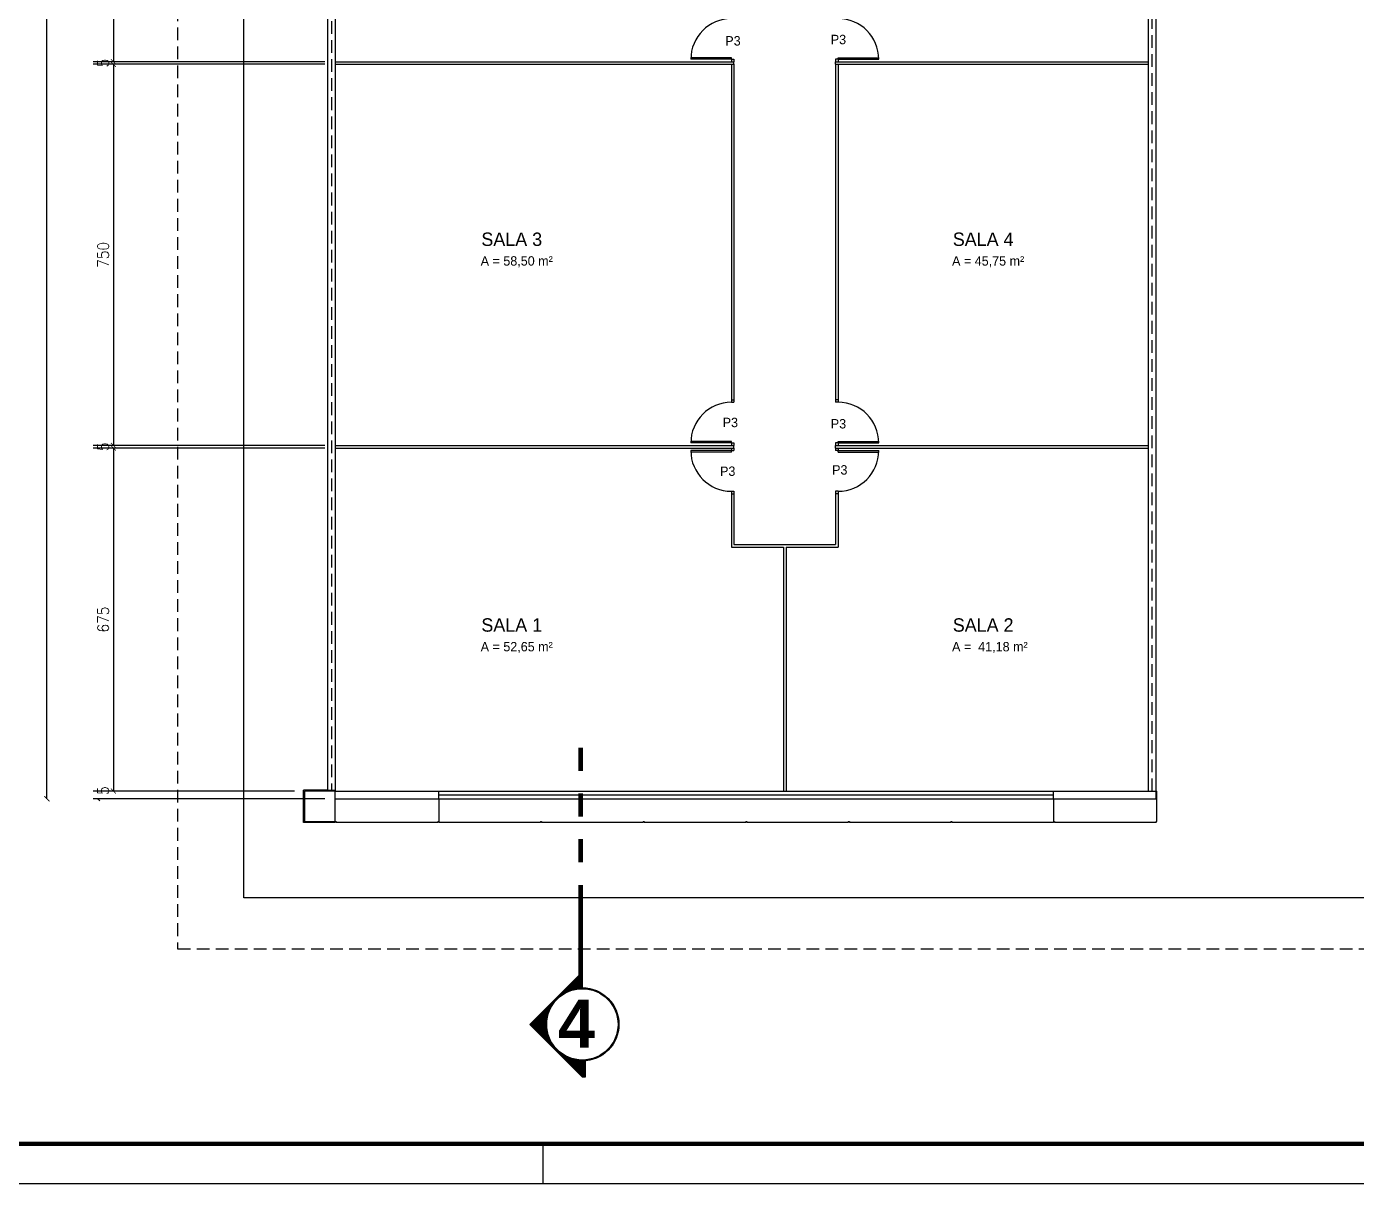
# Model space of a CAD drawing. Extents: x -81 to 244, y 231 to 317.
# Drawn here: x 148.24 to 174.41, y 231.25 to 254.01 of the extents above; entities that cross this region are included whole.
import ezdxf
from ezdxf.enums import TextEntityAlignment as Align

# ---------------------------------------------------------------- set-up
doc = ezdxf.new("R2010")
doc.units = 0
doc.header["$MEASUREMENT"] = 0
doc.header["$PDMODE"] = 3
doc.linetypes.add('HIDDEN', pattern=[0.375, 0.25, -0.125])
doc.layers.get('0').update_dxf_attribs({"linetype": 'CONTINUOUS'})
doc.layers.get('DEFPOINTS').update_dxf_attribs({"linetype": 'CONTINUOUS'})
for name, color, linetype in [('ADI', 9, 'CONTINUOUS'), ('CAR', 5, 'CONTINUOUS'), ('CORTE01', 2, 'CONTINUOUS'), ('CORTE03', 41, 'CONTINUOUS'), ('DIM', 1, 'CONTINUOUS'), ('ESQ', 10, 'CONTINUOUS'), ('EST', 6, 'CONTINUOUS'), ('NOT', 3, 'CONTINUOUS'), ('PAR', 4, 'CONTINUOUS'), ('PBX', 7, 'CONTINUOUS'), ('PISO2', 8, 'CONTINUOUS'), ('TEXTO01', 3, 'CONTINUOUS'), ('VIDRO', 250, 'CONTINUOUS')]:
    doc.layers.add(name, color=color, linetype=linetype)
doc.styles.add('ARQ', font='romans', dxfattribs={"width": 0.9})
doc.styles.add('SANSSERIFBOLD', font='sasb____.pfb')
doc.styles.add('STYLUS', font='stylu.ttf')
doc.dimstyles.get("Standard").update_dxf_attribs({"dimtxt": 0.5, "dimasz": 0.18, "dimexe": 0.18, "dimexo": 0.0625, "dimgap": 0.09, "dimtad": 0, "dimtoh": 1, "dimzin": 0, "dimdsep": 46, "dimtxsty": 'ARQ', "dimcen": 0.09, "dimadec": 0, "dimazin": 0, "dimtfac": 1, "dimtofl": 0, "dimtmove": 2, "dimatfit": 3, "dimfxl": 0, "dimtolj": 1, "dimarcsym": 0})

# ---------------------------------------------------------------- blocks, each defined once
blk = doc.blocks.new('_ARCHTICK')
at = {"color": 0, "linetype": 'ByBlock', "const_width": 0.15}
blk.add_lwpolyline([(-0.5, -0.5), (0.5, 0.5)], dxfattribs=at)
blk = doc.blocks.new('*D378')
at = {"layer": 'DEFPOINTS', "color": 0}
for p in [(154.309, 260.82), (149.945, 253.32), (154.309, 253.32)]:
    blk.add_point(p, dxfattribs=at)
at = {"layer": 'DIM', "color": 1, "lineweight": -2}
for p, q in [((149.945, 260.82), (149.945, 253.32)), ((154.109, 253.32), (149.545, 253.32))]:
    blk.add_line(p, q, dxfattribs=at)
at = {"layer": 'DIM', "color": 1, "lineweight": -2, "xscale": 0.1, "yscale": 0.1, "zscale": 0.1}
for p, rotation in [((149.945, 260.82), 90), ((149.945, 253.32), 270)]:
    blk.add_blockref('_ARCHTICK', p, dxfattribs=dict(at, rotation=rotation))
at = {"layer": 'DIM', "color": 2, "insert": (149.744, 257.07), "char_height": 0.22, "attachment_point": 5, "rotation": 90, "style": 'ARQ'}
blk.add_mtext('\\A1;750', dxfattribs=at)
blk = doc.blocks.new('*D379')
at = {"layer": 'DEFPOINTS', "color": 0}
for p in [(149.945, 253.27), (154.309, 253.32), (154.309, 253.27)]:
    blk.add_point(p, dxfattribs=at)
at = {"layer": 'DIM', "color": 1, "lineweight": -2}
blk.add_line((154.109, 253.27), (149.545, 253.27), dxfattribs=at)
at = {"layer": 'DIM', "color": 2, "insert": (149.744, 253.295), "char_height": 0.22, "attachment_point": 5, "rotation": 90, "style": 'ARQ'}
blk.add_mtext('\\A1;5', dxfattribs=at)
blk = doc.blocks.new('*D380')
at = {"layer": 'DEFPOINTS', "color": 0}
for p in [(154.309, 253.27), (149.945, 245.77), (154.309, 245.77)]:
    blk.add_point(p, dxfattribs=at)
at = {"layer": 'DIM', "color": 1, "lineweight": -2}
for p, q in [((149.945, 253.27), (149.945, 245.77)), ((154.109, 245.77), (149.545, 245.77))]:
    blk.add_line(p, q, dxfattribs=at)
at = {"layer": 'DIM', "color": 1, "lineweight": -2, "xscale": 0.1, "yscale": 0.1, "zscale": 0.1}
for p, rotation in [((149.945, 253.27), 90), ((149.945, 245.77), 270)]:
    blk.add_blockref('_ARCHTICK', p, dxfattribs=dict(at, rotation=rotation))
at = {"layer": 'DIM', "color": 2, "insert": (149.744, 249.52), "char_height": 0.22, "attachment_point": 5, "rotation": 90, "style": 'ARQ'}
blk.add_mtext('\\A1;750', dxfattribs=at)
blk = doc.blocks.new('*D381')
at = {"layer": 'DEFPOINTS', "color": 0}
for p in [(154.309, 245.77), (149.945, 245.72), (154.309, 245.72)]:
    blk.add_point(p, dxfattribs=at)
at = {"layer": 'DIM', "color": 1, "lineweight": -2}
blk.add_line((154.109, 245.72), (149.545, 245.72), dxfattribs=at)
at = {"layer": 'DIM', "color": 2, "insert": (149.744, 245.745), "char_height": 0.22, "attachment_point": 5, "rotation": 90, "style": 'ARQ'}
blk.add_mtext('\\A1;5', dxfattribs=at)
blk = doc.blocks.new('*D382')
at = {"layer": 'DEFPOINTS', "color": 0}
for p in [(154.309, 245.72), (149.945, 238.97), (153.709, 238.97)]:
    blk.add_point(p, dxfattribs=at)
at = {"layer": 'DIM', "color": 1, "lineweight": -2}
for p, q in [((149.945, 245.72), (149.945, 238.97)), ((153.509, 238.97), (149.545, 238.97))]:
    blk.add_line(p, q, dxfattribs=at)
at = {"layer": 'DIM', "color": 1, "lineweight": -2, "xscale": 0.1, "yscale": 0.1, "zscale": 0.1}
for p, rotation in [((149.945, 245.72), 90), ((149.945, 238.97), 270)]:
    blk.add_blockref('_ARCHTICK', p, dxfattribs=dict(at, rotation=rotation))
at = {"layer": 'DIM', "color": 2, "insert": (149.744, 242.345), "char_height": 0.22, "attachment_point": 5, "rotation": 90, "style": 'ARQ'}
blk.add_mtext('\\A1;675', dxfattribs=at)
blk = doc.blocks.new('*D383')
at = {"layer": 'DEFPOINTS', "color": 0}
for p in [(153.709, 238.97), (149.945, 238.82), (154.309, 238.82)]:
    blk.add_point(p, dxfattribs=at)
at = {"layer": 'DIM', "color": 1, "lineweight": -2}
blk.add_line((154.109, 238.82), (149.545, 238.82), dxfattribs=at)
at = {"layer": 'DIM', "color": 2, "insert": (149.744, 238.895), "char_height": 0.22, "attachment_point": 5, "rotation": 90, "style": 'ARQ'}
blk.add_mtext('\\A1;15', dxfattribs=at)
blk = doc.blocks.new('*D384')
at = {"layer": 'DEFPOINTS', "color": 0}
for p in [(148.637, 298.52), (154.246, 298.52), (154.309, 238.82)]:
    blk.add_point(p, dxfattribs=at)
at = {"layer": 'DIM', "color": 1, "lineweight": -2}
for p, q in [((154.046, 298.52), (148.237, 298.52)), ((148.637, 238.82), (148.637, 298.52))]:
    blk.add_line(p, q, dxfattribs=at)
at = {"layer": 'DIM', "color": 1, "lineweight": -2, "xscale": 0.1, "yscale": 0.1, "zscale": 0.1}
for p, rotation in [((148.637, 298.52), 90), ((148.637, 238.82), 270)]:
    blk.add_blockref('_ARCHTICK', p, dxfattribs=dict(at, rotation=rotation))
at = {"layer": 'DIM', "color": 2, "insert": (148.436, 268.67), "char_height": 0.22, "attachment_point": 5, "rotation": 90, "style": 'ARQ'}
blk.add_mtext('\\A1;5970', dxfattribs=at)

msp = doc.modelspace()

# ---------------------------------------------------------------- linework, layer by layer
at = {"layer": 'ADI', "color": 5}
msp.add_line((124.569, 231.253), (244.028, 231.253), dxfattribs=at)
at = {"layer": 'CAR', "color": 2}
msp.add_line((158.396, 232.032), (158.396, 231.253), dxfattribs=at)
at = {"layer": 'CORTE01'}
for p, q in [((159.112, 239.372), (159.112, 239.822)), ((159.121, 239.372), (159.121, 239.822)), ((159.13, 239.372), (159.13, 239.822)), ((159.139, 239.372), (159.139, 239.822)), ((159.148, 239.372), (159.148, 239.822)), ((159.157, 239.372), (159.157, 239.822)), ((159.166, 239.372), (159.166, 239.822)), ((159.175, 239.372), (159.175, 239.822)), ((159.112, 238.472), (159.112, 238.922)), ((159.121, 238.472), (159.121, 238.922)), ((159.13, 238.472), (159.13, 238.922)), ((159.139, 238.472), (159.139, 238.922)), ((159.148, 238.472), (159.148, 238.922)), ((159.157, 238.472), (159.157, 238.922)), ((159.166, 238.472), (159.166, 238.922)), ((159.175, 238.472), (159.175, 238.922)), ((159.112, 237.572), (159.112, 238.022)), ((159.121, 237.572), (159.121, 238.022)), ((159.13, 237.572), (159.13, 238.022)), ((159.139, 237.572), (159.139, 238.022)), ((159.148, 237.572), (159.148, 238.022)), ((159.157, 237.572), (159.157, 238.022)), ((159.166, 237.572), (159.166, 238.022)), ((159.175, 237.572), (159.175, 238.022)), ((159.111, 235.081), (159.111, 237.122)), ((159.12, 235.081), (159.12, 237.122)), ((159.129, 235.082), (159.129, 237.122)), ((159.138, 235.083), (159.138, 237.122)), ((159.147, 235.083), (159.147, 237.122)), ((159.156, 235.083), (159.156, 237.122)), ((159.165, 235.083), (159.165, 237.122)), ((159.174, 235.084), (159.174, 237.122)), ((159.174, 235.412), (158.143, 234.382)), ((159.174, 235.4), (158.155, 234.382)), ((159.075, 235.095), (159.075, 235.301)), ((159.084, 235.096), (159.084, 235.31)), ((159.093, 235.097), (159.093, 235.319)), ((159.102, 235.098), (159.102, 235.328)), ((159.111, 235.099), (159.111, 235.337)), ((159.12, 235.099), (159.12, 235.346)), ((159.129, 235.1), (159.129, 235.355)), ((159.138, 235.101), (159.138, 235.364)), ((159.147, 235.101), (159.147, 235.373)), ((159.156, 235.101), (159.156, 235.382)), ((159.165, 235.101), (159.165, 235.391)), ((159.174, 235.102), (159.174, 235.412)), ((158.814, 235.005), (158.814, 235.04)), ((158.823, 235.01), (158.823, 235.049)), ((158.832, 235.015), (158.832, 235.058)), ((158.841, 235.02), (158.841, 235.067)), ((158.85, 235.025), (158.85, 235.076)), ((158.859, 235.029), (158.859, 235.085)), ((158.868, 235.033), (158.868, 235.094)), ((158.877, 235.037), (158.877, 235.103)), ((158.886, 235.041), (158.886, 235.112)), ((158.895, 235.045), (158.895, 235.121)), ((158.904, 235.049), (158.904, 235.13)), ((158.913, 235.053), (158.913, 235.139)), ((158.922, 235.056), (158.922, 235.148)), ((158.931, 235.059), (158.931, 235.157)), ((158.94, 235.062), (158.94, 235.166)), ((158.949, 235.066), (158.949, 235.175)), ((158.958, 235.068), (158.958, 235.184)), ((158.967, 235.071), (158.967, 235.193)), ((158.976, 235.074), (158.976, 235.202)), ((158.985, 235.076), (158.985, 235.211)), ((158.994, 235.079), (158.994, 235.22)), ((159.003, 235.081), (159.003, 235.229)), ((159.012, 235.083), (159.012, 235.238)), ((159.021, 235.085), (159.021, 235.247)), ((159.03, 235.087), (159.03, 235.256)), ((159.039, 235.089), (159.039, 235.265)), ((159.048, 235.09), (159.048, 235.274)), ((159.057, 235.092), (159.057, 235.283)), ((159.066, 235.093), (159.066, 235.292)), ((158.544, 234.73), (158.544, 234.77)), ((158.553, 234.746), (158.553, 234.779)), ((158.562, 234.761), (158.562, 234.788)), ((158.571, 234.775), (158.571, 234.797)), ((158.58, 234.789), (158.58, 234.806)), ((158.589, 234.801), (158.589, 234.815)), ((158.598, 234.814), (158.598, 234.824)), ((158.607, 234.825), (158.607, 234.833)), ((158.616, 234.837), (158.616, 234.842)), ((158.625, 234.847), (158.625, 234.851)), ((158.634, 234.858), (158.634, 234.86)), ((158.643, 234.868), (158.643, 234.869)), ((158.652, 234.878), (158.652, 234.878)), ((158.661, 234.887), (158.661, 234.887)), ((158.67, 234.896), (158.67, 234.896)), ((158.679, 234.905), (158.679, 234.905)), ((158.688, 234.913), (158.688, 234.914)), ((158.697, 234.921), (158.697, 234.923)), ((158.706, 234.929), (158.706, 234.932)), ((158.715, 234.936), (158.715, 234.941)), ((158.724, 234.944), (158.724, 234.95)), ((158.733, 234.951), (158.733, 234.959)), ((158.742, 234.958), (158.742, 234.968)), ((158.751, 234.964), (158.751, 234.977)), ((158.76, 234.971), (158.76, 234.986)), ((158.769, 234.977), (158.769, 234.995)), ((158.778, 234.983), (158.778, 235.004)), ((158.787, 234.989), (158.787, 235.013)), ((158.796, 234.994), (158.796, 235.022)), ((158.805, 235), (158.805, 235.031)), ((158.283, 234.255), (158.283, 234.509)), ((158.292, 234.246), (158.292, 234.518)), ((158.301, 234.237), (158.301, 234.527)), ((158.31, 234.228), (158.31, 234.536)), ((158.319, 234.219), (158.319, 234.545)), ((158.328, 234.21), (158.328, 234.554)), ((158.337, 234.201), (158.337, 234.563)), ((158.346, 234.192), (158.346, 234.572)), ((158.355, 234.183), (158.355, 234.581)), ((158.364, 234.174), (158.364, 234.59)), ((158.373, 234.165), (158.373, 234.599)), ((158.382, 234.156), (158.382, 234.608)), ((158.391, 234.147), (158.391, 234.617)), ((158.4, 234.137), (158.4, 234.626)), ((158.409, 234.128), (158.409, 234.635)), ((158.418, 234.119), (158.418, 234.644)), ((158.427, 234.11), (158.427, 234.653)), ((158.436, 234.101), (158.436, 234.662)), ((158.445, 234.092), (158.445, 234.671)), ((158.454, 234.083), (158.454, 234.68)), ((158.463, 234.495), (158.463, 234.689)), ((158.472, 234.542), (158.472, 234.698)), ((158.481, 234.577), (158.481, 234.707)), ((158.49, 234.607), (158.49, 234.716)), ((158.499, 234.632), (158.499, 234.725)), ((158.508, 234.655), (158.508, 234.734)), ((158.517, 234.676), (158.517, 234.743)), ((158.526, 234.696), (158.526, 234.752)), ((158.535, 234.713), (158.535, 234.761)), ((159.173, 233.351), (158.143, 234.382)), ((159.173, 233.363), (158.155, 234.382)), ((158.157, 234.381), (158.157, 234.383)), ((158.166, 234.372), (158.166, 234.392)), ((158.175, 234.363), (158.175, 234.401)), ((158.184, 234.354), (158.184, 234.41)), ((158.193, 234.345), (158.193, 234.419)), ((158.202, 234.336), (158.202, 234.428)), ((158.211, 234.327), (158.211, 234.437)), ((158.22, 234.318), (158.22, 234.446)), ((158.229, 234.309), (158.229, 234.455)), ((158.238, 234.3), (158.238, 234.464)), ((158.247, 234.291), (158.247, 234.473)), ((158.256, 234.282), (158.256, 234.482)), ((158.265, 234.273), (158.265, 234.491)), ((158.274, 234.264), (158.274, 234.5)), ((158.463, 234.074), (158.463, 234.268)), ((158.472, 234.065), (158.472, 234.222)), ((158.481, 234.056), (158.481, 234.186)), ((158.49, 234.047), (158.49, 234.157)), ((158.499, 234.038), (158.499, 234.131)), ((158.508, 234.029), (158.508, 234.108)), ((158.517, 234.02), (158.517, 234.087)), ((158.526, 234.011), (158.526, 234.068)), ((158.535, 234.002), (158.535, 234.05)), ((158.543, 233.993), (158.544, 234.033)), ((158.552, 233.984), (158.552, 234.017)), ((158.561, 233.975), (158.561, 234.002)), ((158.57, 233.966), (158.57, 233.988)), ((158.579, 233.957), (158.579, 233.975)), ((158.588, 233.948), (158.588, 233.962)), ((158.597, 233.939), (158.597, 233.95)), ((158.606, 233.93), (158.606, 233.938)), ((158.615, 233.921), (158.615, 233.927)), ((158.624, 233.912), (158.624, 233.916)), ((158.633, 233.903), (158.633, 233.905)), ((158.642, 233.894), (158.642, 233.895)), ((158.651, 233.885), (158.651, 233.886)), ((158.66, 233.876), (158.66, 233.876)), ((158.669, 233.867), (158.669, 233.867)), ((158.678, 233.858), (158.678, 233.859)), ((158.687, 233.849), (158.687, 233.85)), ((158.696, 233.84), (158.696, 233.842)), ((158.705, 233.831), (158.705, 233.834)), ((158.714, 233.822), (158.714, 233.827)), ((158.723, 233.813), (158.723, 233.82)), ((158.732, 233.804), (158.732, 233.812)), ((158.741, 233.795), (158.741, 233.806)), ((158.75, 233.786), (158.75, 233.799)), ((158.759, 233.777), (158.759, 233.793)), ((158.768, 233.768), (158.768, 233.786)), ((158.777, 233.759), (158.777, 233.78)), ((158.786, 233.75), (158.786, 233.774)), ((158.795, 233.741), (158.795, 233.769)), ((158.804, 233.732), (158.804, 233.763)), ((158.813, 233.723), (158.813, 233.758)), ((158.822, 233.714), (158.822, 233.753)), ((158.831, 233.705), (158.831, 233.748)), ((158.84, 233.696), (158.84, 233.743)), ((158.849, 233.687), (158.849, 233.739)), ((158.858, 233.678), (158.858, 233.734)), ((158.867, 233.669), (158.867, 233.73)), ((158.876, 233.66), (158.876, 233.726)), ((158.885, 233.651), (158.885, 233.722)), ((158.894, 233.642), (158.894, 233.718)), ((158.903, 233.633), (158.903, 233.714)), ((158.912, 233.624), (158.912, 233.711)), ((158.921, 233.615), (158.921, 233.707)), ((158.93, 233.606), (158.93, 233.704)), ((158.939, 233.597), (158.939, 233.701)), ((158.948, 233.588), (158.948, 233.698)), ((158.957, 233.579), (158.957, 233.695)), ((158.966, 233.57), (158.966, 233.692)), ((158.975, 233.561), (158.975, 233.689)), ((158.984, 233.552), (158.984, 233.687)), ((158.993, 233.543), (158.993, 233.684)), ((159.002, 233.534), (159.002, 233.682)), ((159.011, 233.525), (159.011, 233.68)), ((159.02, 233.516), (159.02, 233.678)), ((159.029, 233.507), (159.029, 233.676)), ((159.038, 233.498), (159.038, 233.674)), ((159.047, 233.489), (159.047, 233.673)), ((159.056, 233.48), (159.056, 233.671)), ((159.065, 233.471), (159.065, 233.67)), ((159.074, 233.462), (159.074, 233.668)), ((159.083, 233.453), (159.083, 233.667)), ((159.092, 233.444), (159.092, 233.666)), ((159.101, 233.435), (159.101, 233.665)), ((159.11, 233.426), (159.11, 233.664)), ((159.119, 233.417), (159.119, 233.664)), ((159.128, 233.408), (159.128, 233.663)), ((159.137, 233.399), (159.137, 233.662)), ((159.146, 233.39), (159.146, 233.662)), ((159.155, 233.381), (159.155, 233.662)), ((159.164, 233.372), (159.164, 233.662)), ((159.173, 233.351), (159.173, 233.68)), ((159.182, 233.351), (159.182, 233.68)), ((159.191, 233.351), (159.191, 233.68)), ((159.2, 233.351), (159.2, 233.68)), ((159.209, 233.351), (159.209, 233.68)), ((159.218, 233.351), (159.218, 233.681)), ((159.227, 233.351), (159.227, 233.682)), ((159.236, 233.351), (159.236, 233.682))]:
    msp.add_line(p, q, dxfattribs=at)
for radius in [0.72, 0.711, 0.702]:
    msp.add_circle((159.174, 234.382), radius, dxfattribs=at)
at = {"layer": 'CORTE03'}
msp.add_line((159.173, 233.351), (159.236, 233.351), dxfattribs=at)
at = {"layer": 'DIM'}
for p, q in [((154.159, 238.99), (153.689, 238.99)), ((153.689, 238.35), (153.689, 238.99)), ((170.459, 238.97), (170.479, 238.97)), ((170.479, 238.37), (170.479, 238.97)), ((156.349, 238.895), (168.449, 238.895)), ((156.349, 238.82), (156.349, 238.37)), ((168.449, 238.82), (168.449, 238.37)), ((154.309, 238.35), (153.689, 238.35)), ((154.309, 238.37), (154.329, 238.37)), ((154.309, 238.37), (154.309, 238.35)), ((154.329, 238.37), (154.329, 238.35)), ((156.329, 238.35), (154.329, 238.35)), ((156.329, 238.37), (156.329, 238.35)), ((156.329, 238.37), (156.349, 238.37)), ((156.349, 238.37), (156.349, 238.35)), ((158.349, 238.35), (156.349, 238.35)), ((158.349, 238.37), (158.349, 238.35)), ((158.349, 238.37), (158.369, 238.37)), ((158.369, 238.37), (158.369, 238.35)), ((160.369, 238.35), (158.369, 238.35)), ((160.369, 238.37), (160.369, 238.35)), ((160.369, 238.37), (160.389, 238.37)), ((160.389, 238.37), (160.389, 238.35)), ((162.389, 238.35), (160.389, 238.35)), ((162.389, 238.37), (162.389, 238.35)), ((162.389, 238.37), (162.409, 238.37)), ((162.409, 238.37), (162.409, 238.35)), ((164.409, 238.35), (162.409, 238.35)), ((164.409, 238.37), (164.409, 238.35)), ((164.409, 238.37), (164.429, 238.37)), ((164.429, 238.37), (164.429, 238.35)), ((166.429, 238.35), (164.429, 238.35)), ((166.429, 238.37), (166.429, 238.35)), ((166.429, 238.37), (166.449, 238.37)), ((166.449, 238.37), (166.449, 238.35)), ((168.449, 238.35), (166.449, 238.35)), ((168.449, 238.37), (168.469, 238.37)), ((168.449, 238.37), (168.449, 238.35)), ((168.469, 238.37), (168.469, 238.35)), ((170.469, 238.35), (168.469, 238.35)), ((170.469, 238.35), (170.469, 238.37)), ((170.469, 238.37), (170.479, 238.37))]:
    msp.add_line(p, q, dxfattribs=at)
at = {"layer": 'ESQ'}
for p, q in [((162.109, 253.4), (161.309, 253.4)), ((162.109, 253.37), (161.309, 253.37)), ((162.109, 253.37), (162.109, 253.4)), ((162.109, 253.37), (162.159, 253.37)), ((162.109, 253.37), (162.109, 253.32)), ((162.159, 253.37), (162.159, 253.32)), ((164.209, 253.37), (164.159, 253.37)), ((164.159, 253.37), (164.159, 253.32)), ((164.209, 253.4), (165.008, 253.4)), ((164.209, 253.37), (164.209, 253.4)), ((164.209, 253.37), (164.209, 253.32)), ((164.209, 253.37), (165.009, 253.37)), ((162.109, 246.67), (162.109, 246.62)), ((162.109, 246.62), (162.159, 246.62)), ((162.159, 246.67), (162.159, 246.62)), ((164.159, 246.67), (164.159, 246.62)), ((164.209, 246.62), (164.159, 246.62)), ((164.209, 246.67), (164.209, 246.62)), ((162.109, 245.85), (161.309, 245.85)), ((162.109, 245.82), (161.309, 245.82)), ((162.109, 245.82), (162.109, 245.85)), ((162.109, 245.82), (162.159, 245.82)), ((162.109, 245.82), (162.109, 245.77)), ((162.159, 245.82), (162.159, 245.77)), ((164.209, 245.82), (164.159, 245.82)), ((164.159, 245.82), (164.159, 245.77)), ((164.209, 245.85), (165.008, 245.85)), ((164.209, 245.82), (164.209, 245.85)), ((164.209, 245.82), (164.209, 245.77)), ((164.209, 245.82), (165.009, 245.82)), ((162.109, 245.67), (161.309, 245.67)), ((162.109, 245.64), (161.309, 245.64)), ((162.109, 245.72), (162.109, 245.67)), ((162.109, 245.67), (162.159, 245.67)), ((162.109, 245.64), (162.109, 245.67)), ((162.159, 245.72), (162.159, 245.67)), ((164.159, 245.72), (164.159, 245.67)), ((164.209, 245.67), (164.159, 245.67)), ((164.209, 245.72), (164.209, 245.67)), ((164.209, 245.67), (165.009, 245.67)), ((164.209, 245.64), (164.209, 245.67)), ((164.209, 245.64), (165.008, 245.64)), ((162.109, 244.87), (162.159, 244.87)), ((162.109, 244.87), (162.109, 244.82)), ((162.159, 244.87), (162.159, 244.82)), ((164.209, 244.87), (164.159, 244.87)), ((164.159, 244.87), (164.159, 244.82)), ((164.209, 244.87), (164.209, 244.82))]:
    msp.add_line(p, q, dxfattribs=at)
for centre, start, end in [((162.109, 253.37), 90, 180), ((164.209, 253.37), 0, 90), ((162.109, 245.82), 90, 180), ((164.209, 245.82), 0, 90), ((162.109, 245.67), 180, 270), ((164.209, 245.67), 270, 0)]:
    msp.add_arc(centre, 0.8, start, end, dxfattribs=at)
at = {"layer": 'EST', "color": 6, "linetype": 'Continuous'}
msp.add_lwpolyline([(153.709, 238.37), (154.309, 238.37), (154.309, 238.97), (153.709, 238.97)], close=True, dxfattribs=at)
at = {"layer": 'PAR'}
for p, q in [((170.309, 272.37), (170.309, 238.97)), ((170.459, 272.37), (170.459, 238.82)), ((154.159, 268.37), (154.159, 238.97)), ((154.309, 268.37), (154.309, 238.97)), ((154.159, 238.99), (154.309, 238.99)), ((154.309, 238.97), (170.459, 238.97)), ((156.349, 238.82), (156.349, 238.97)), ((168.449, 238.82), (168.449, 238.97)), ((154.309, 238.82), (170.459, 238.82))]:
    msp.add_line(p, q, dxfattribs=at)
at = {"layer": 'PBX', "color": 2, "linetype": 'HIDDEN'}
for p, q in [((151.209, 300.87), (151.209, 235.87)), ((170.384, 272.22), (170.384, 238.97)), ((154.234, 268.37), (154.234, 238.97)), ((151.209, 235.87), (219.209, 235.87))]:
    msp.add_line(p, q, dxfattribs=at)
at = {"layer": 'PBX'}
for p, q in [((154.309, 253.32), (162.159, 253.32)), ((154.309, 253.27), (162.159, 253.27)), ((162.109, 253.27), (162.109, 246.67)), ((162.159, 253.27), (162.159, 253.32)), ((162.159, 253.27), (162.159, 246.67)), ((164.159, 253.32), (170.309, 253.32)), ((164.159, 253.27), (164.159, 253.32)), ((164.159, 253.27), (170.309, 253.27)), ((164.159, 253.27), (164.159, 246.67)), ((164.209, 253.27), (164.209, 246.67)), ((162.109, 246.67), (162.159, 246.67)), ((164.209, 246.67), (164.159, 246.67)), ((154.309, 245.77), (162.159, 245.77)), ((162.159, 245.72), (162.159, 245.77)), ((164.159, 245.77), (170.309, 245.77)), ((164.159, 245.72), (164.159, 245.77)), ((154.309, 245.72), (162.159, 245.72)), ((164.159, 245.72), (170.309, 245.72)), ((162.109, 244.82), (162.159, 244.82)), ((162.109, 244.82), (162.109, 243.77)), ((162.159, 244.82), (162.159, 243.82)), ((164.209, 244.82), (164.159, 244.82)), ((164.159, 244.82), (164.159, 243.82)), ((164.209, 244.82), (164.209, 243.77)), ((162.109, 243.77), (163.134, 243.77)), ((162.159, 243.82), (164.159, 243.82)), ((163.134, 243.77), (163.134, 238.97)), ((163.184, 243.77), (163.184, 238.97)), ((163.184, 243.77), (164.209, 243.77))]:
    msp.add_line(p, q, dxfattribs=at)
at = {"layer": 'PISO2'}
for p, q in [((152.509, 236.87), (152.509, 299.92)), ((218.509, 236.87), (152.509, 236.87))]:
    msp.add_line(p, q, dxfattribs=at)
at = {"layer": 'VIDRO', "const_width": 0.085}
msp.add_lwpolyline([(125.348, 232.032), (242.963, 232.032)], dxfattribs=at)

# ---------------------------------------------------------------- texts
at = {"layer": 'NOT', "color": 85, "style": 'SANSSERIFBOLD'}
msp.add_text('4', height=0.941, rotation=359.9833, dxfattribs=at).set_placement((158.695, 234.866), align=Align.TOP_LEFT)
at = {"layer": 'TEXTO01', "ltscale": 0.25, "style": 'STYLUS'}
for s, height, p in [('P3', 0.1846, (161.988, 253.824)), ('P3', 0.1846, (164.064, 253.85)), ('SALA 3', 0.2637, (157.187, 249.96)), ('SALA 4', 0.2637, (166.465, 249.96)), ('A = 58,50 m²', 0.18457, (157.173, 249.494)), ('A = 45,75 m²', 0.18457, (166.451, 249.494)), ('P3', 0.1846, (161.936, 246.316)), ('P3', 0.1846, (164.064, 246.29)), ('P3', 0.1846, (161.884, 245.357)), ('P3', 0.1846, (164.09, 245.383)), ('SALA 1', 0.2637, (157.187, 242.371)), ('SALA 2', 0.2637, (166.465, 242.371)), ('A = 52,65 m²', 0.18457, (157.173, 241.905)), ('A =  41,18 m²', 0.18457, (166.451, 241.905))]:
    msp.add_text(s, height=height, rotation=359.9833, dxfattribs=at).set_placement(p, align=Align.TOP_LEFT)

# ---------------------------------------------------------------- dimensions: what is measured, and where the dimension line sits
at = {"layer": 'DIM'}
for base, p1, p2, picture, middle in [((148.637, 298.52), (154.309, 238.82), (154.246, 298.52), '*D384', (148.436, 268.67)), ((149.945, 253.32), (154.309, 260.82), (154.309, 253.32), '*D378', (149.744, 257.07)), ((149.945, 253.27), (154.309, 253.32), (154.309, 253.27), '*D379', (149.744, 253.295)), ((149.945, 245.77), (154.309, 253.27), (154.309, 245.77), '*D380', (149.744, 249.52)), ((149.945, 245.72), (154.309, 245.77), (154.309, 245.72), '*D381', (149.744, 245.745)), ((149.945, 238.97), (154.309, 245.72), (153.709, 238.97), '*D382', (149.744, 242.345)), ((149.945, 238.82), (153.709, 238.97), (154.309, 238.82), '*D383', (149.744, 238.895))]:
    dim = msp.add_linear_dim(base=base, p1=p1, p2=p2, angle=90, dimstyle='Standard', override={"dimtxt": 0.22, "dimasz": 0.1, "dimexe": 0.4, "dimexo": 0.2, "dimtad": 1, "dimtoh": 0, "dimdec": 0, "dimlfac": 100, "dimzin": 8, "dimblk1": 'ARCHTICK', "dimblk2": 'ARCHTICK', "dimsah": 1, "dimcen": 0.02, "dimse1": 1, "dimclrd": 1, "dimclre": 1, "dimclrt": 2, "dimtdec": 0, "dimtix": 1, "dimtmove": 0}, dxfattribs=at)
    dim.commit()
    dim.dimension.update_dxf_attribs({"geometry": picture, "text_midpoint": middle})

doc.saveas('drawing.dxf')
